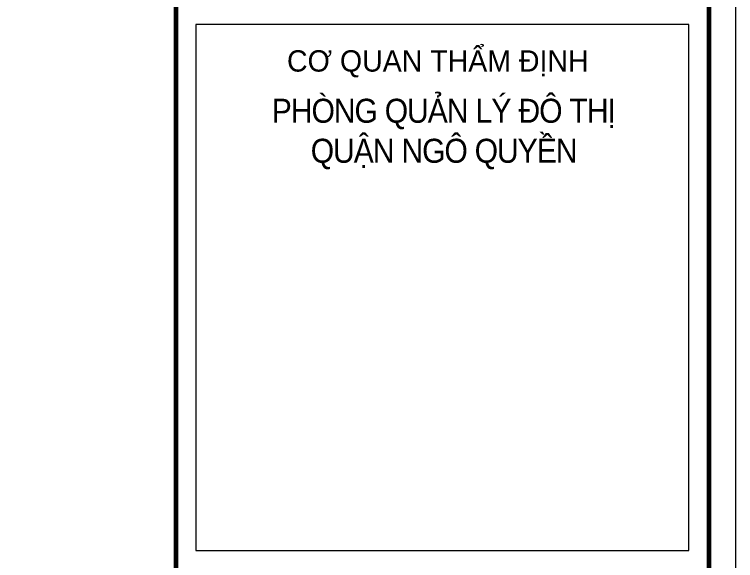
# Model space of a CAD drawing. Header units: millimetres. Extents: x 480521 to 6014615, y -961280 to 187869.
# Drawn here: x 778158 to 781405, y 34027 to 36484 of the extents above; entities that cross this region are included whole.
import ezdxf
from ezdxf.enums import TextEntityAlignment as Align

# ---------------------------------------------------------------- set-up
doc = ezdxf.new("R2010")
doc.units = ezdxf.units.MM
doc.header["$LTSCALE"] = 600
doc.header["$MEASUREMENT"] = 0
doc.layers.get('0').update_dxf_attribs({"lineweight": 0})
doc.layers.get('Defpoints').update_dxf_attribs({"lineweight": 0})
for name, color, linetype, lineweight in [('Khungten_LCDI', 7, 'Continuous', 25), ('LC Net thay', 7, 'Continuous', 25), ('LC Text1', 3, 'Continuous', 20)]:
    doc.layers.add(name, color=color, linetype=linetype, lineweight=lineweight)
doc.styles.add('Khungten', font='VHAVAN.TTF', dxfattribs={"width": 0.9, "height": 5000})
doc.styles.add('LC 1', font='VHAVANB.TTF')
doc.styles.add('Title', font='VHBLACK.TTF')

# ---------------------------------------------------------------- blocks, each defined once
blk = doc.blocks.new('lcdi fix')
at = {"layer": 'Defpoints', "lineweight": 0}
blk.add_lwpolyline([(-1199.99994825598, -14850.000048398), (-1199.99994825598, 14849.9999515871), (40799.99896243933, 14849.9999515871), (40799.99896243933, -14850.000048398)], close=True, dxfattribs=at)
at = {"layer": 'Khungten_LCDI', "color": 5, "lineweight": 60}
blk.add_line((36600.02588017748, 14649.99990318166), (36600.02588017748, -14650.00009680344), dxfattribs=at)
at = {"layer": 'Khungten_LCDI', "color": 5, "lineweight": 25}
blk.add_line((40599.99904959367, -14650.00009680344), (40599.99904959367, 14649.99990318166), dxfattribs=at)
at = {"layer": 'Khungten_LCDI', "color": 5, "lineweight": 60}
blk.add_lwpolyline([(5.132678779773414e-05, -14650.000048398), (5.132678779773414e-05, 14649.9999515871), (40599.99896249894, 14649.9999515871), (40599.99896249894, -14650.000048398)], close=True, dxfattribs=at)
at = {"layer": 'Khungten_LCDI', "color": 9, "lineweight": 15}
blk.add_lwpolyline([(36750.02501844685, 1131.022157643307), (40449.99979924481, 1131.022157643307), (40449.99979924479, 5075.843438698644), (36750.02501844683, 5075.843438698644)], close=True, dxfattribs=at)
at = {"color": 7, "style": 'Khungten'}
blk.add_text('c¬ quan thÈm ®Þnh', height=159.9999958502171, dxfattribs=at).set_placement((38565.57130515934, 4722.287738957232), align=Align.CENTER)
at = {"color": 4, "insert": (38609.02532711984, 4253.878871021466), "char_height": 179.9999953314942, "width": 3443.581629649936, "attachment_point": 5, "style": 'Khungten'}
blk.add_mtext('{\\f.VnArialH|b0|i0|c0|p34;\\T0.95;phßng qu¶n lý ®« thÞ \\PquËn ng« quyÒn}', dxfattribs=at)
at = {"color": 7, "style": 'Khungten', "width": 0.8}
for tag, p in [('REVISION', (39498.75276287364, -10746.30405127808)), ('NGAYHT', (39546.07427452968, -11609.37101318493))]:
    blk.add_attdef(tag, text='', height=199.998925739526, dxfattribs=at).set_placement(p, align=Align.CENTER)
at = {"layer": 'LC Text1', "color": 3, "style": 'LC 1', "width": 1.834005631990714}
for tag, p, p2 in [('TENBANVE1', (36912.65778328942, -8885.760335756378), (40339.1450838642, -8885.760335756378)), ('TENBANVE2', (36912.65778328942, -9562.465661143795), (40339.1450838642, -9562.465661143795))]:
    blk.add_attdef(tag, text='', height=249.9999935159642, dxfattribs=at).set_placement(p, p2, align=Align.FIT)
at = {"layer": 'LC Text1', "style": 'Title', "width": 0.7}
blk.add_attdef('SOBANVE', text='', height=249.9999935159642, dxfattribs=at).set_placement((39561.98237367439, -13896.18081504657), align=Align.CENTER)

msp = doc.modelspace()

# ---------------------------------------------------------------- block references
at = {"layer": 'LC Net thay', "xscale": 0.6000000155618168, "yscale": 0.6000000155618168, "zscale": 0.6000000155618168}
msp.add_blockref('lcdi fix', (756924.6373480714, 33393.58887082865), dxfattribs=at)

doc.saveas('drawing.dxf')
